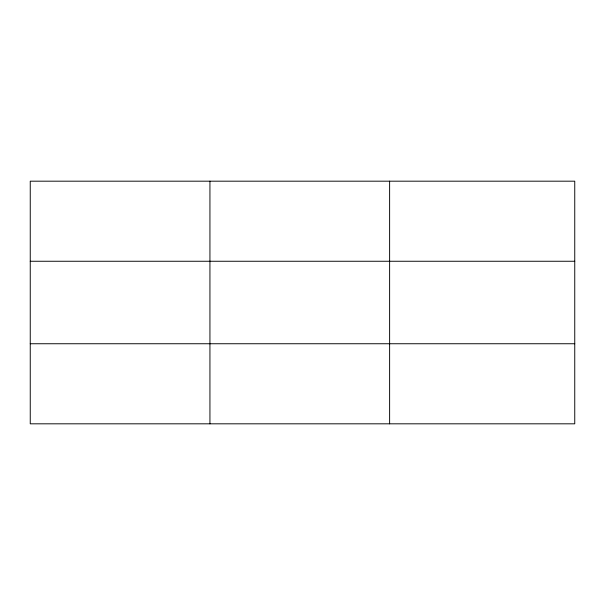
<?xml version="1.0" encoding="UTF-8"?>
<svg xmlns="http://www.w3.org/2000/svg" width="605" height="605" viewBox="0 0 605 605"><rect width="100%" height="100%" fill="white"/><g stroke="black" fill="none" stroke-linecap="round" stroke-linejoin="round"><path stroke-width="0.91" d="M209.935 423.818L209.935 181.182M389.62 423.818L389.62 181.182M574.75 261.254L574.75 181.182L30.25 181.182L30.25 423.818L574.75 423.818L574.75 261.254L30.25 261.254M30.25 343.746L574.75 343.746"/></g></svg>
